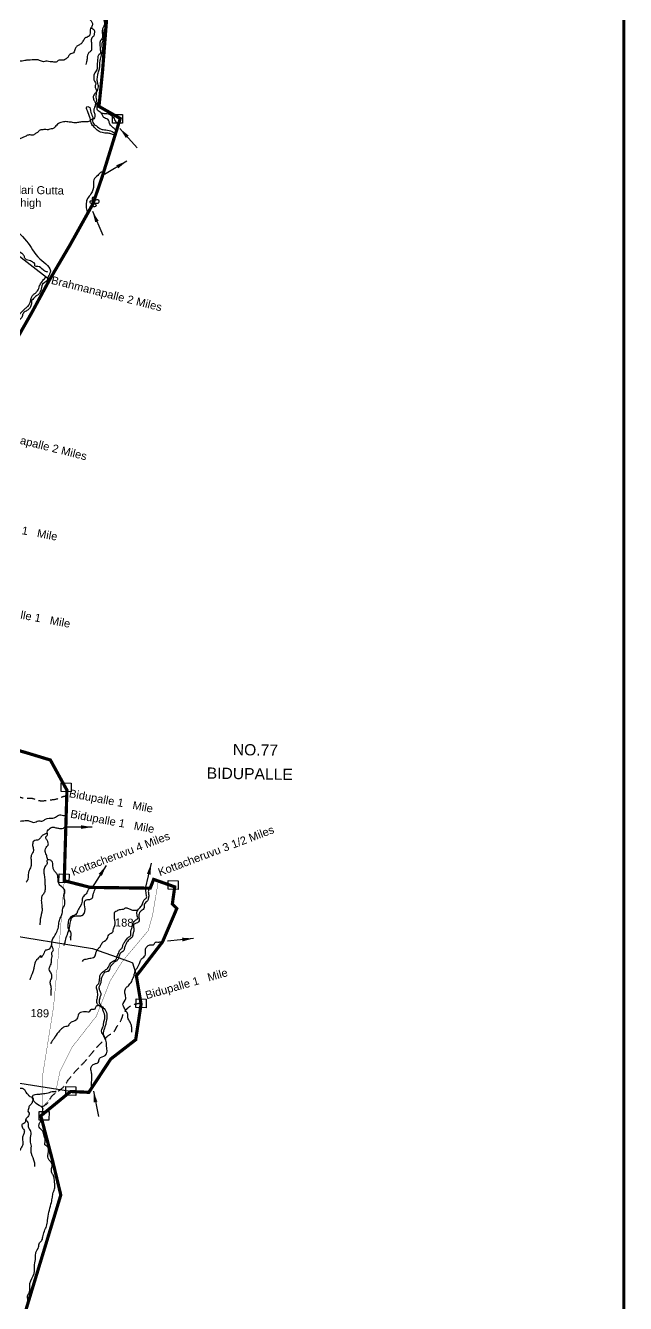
# Model space of a CAD drawing. Header units: feet. Extents: x 795890 to 801423, y 1560112 to 1569674.
# Drawn here: x 799414 to 801289, y 1562466 to 1566458 of the extents above; entities that cross this region are included whole.
import ezdxf
from ezdxf.enums import TextEntityAlignment as Align

# ---------------------------------------------------------------- set-up
doc = ezdxf.new("R2010")
doc.units = ezdxf.units.FT
doc.header["$LTSCALE"] = 15
doc.header["$MEASUREMENT"] = 0
doc.linetypes.add('HIDDEN2', pattern=[0.1875, 0.125, -0.0625])
for name, color, linetype in [('PLOT', 7, 'Continuous'), ('PLOT NO', 7, 'Continuous'), ('ROADS', 6, 'Continuous'), ('TANKS-STREAM', 4, 'Continuous'), ('TEXT', 1, 'Continuous'), ('VILLAGE STONES', 240, 'Continuous')]:
    doc.layers.add(name, color=color, linetype=linetype)
doc.layers.add('VILLAGE BOUNDRY', color=5, linetype='HIDDEN2', lineweight=100)
doc.styles.get("Standard").update_dxf_attribs({"font": 'arial.ttf'})
doc.dimstyles.get("Standard").update_dxf_attribs({"dimtxt": 0.18, "dimasz": 35, "dimexe": 0.18, "dimexo": 0.0625, "dimgap": 0.09, "dimtad": 0, "dimtih": 1, "dimtoh": 1, "dimdec": 4, "dimzin": 0, "dimdsep": 46, "dimtxsty": 'Standard', "dimcen": 0.09, "dimadec": 0, "dimazin": 0, "dimtfac": 1, "dimtdec": 4, "dimtofl": 0, "dimtmove": 0, "dimatfit": 3, "dimfxl": 0, "dimtolj": 1, "dimtzin": 0, "dimarcsym": 0})

msp = doc.modelspace()

# ---------------------------------------------------------------- linework, layer by layer
at = {"layer": 'PLOT'}
for points in [[(799489.4, 1565663.7), (799358.6, 1565764.4), (799374.8, 1565833.3), (799229.6, 1565866.5), (799174.3, 1565221.5), (799212, 1565175.9), (799239.6, 1565143.7)], [(799555.1, 1563127.8), (799151.7, 1563191.8), (799076.9, 1563670.2), (799327.4, 1563622.4), (799623.3, 1563574.7), (799738.9, 1563534.3), (799749, 1563529.6), (799760.7, 1563489)]]:
    msp.add_lwpolyline(points, dxfattribs=at)
at = {"layer": 'PLOT NO', "color": 5, "lineweight": -3, "const_width": 10}
msp.add_lwpolyline([(795894.9, 1569668.8), (801283.7, 1569668.8), (801283.7, 1560513.8), (795894.9, 1560513.8)], close=True, dxfattribs=at)
at = {"layer": 'ROADS', "linetype": 'HIDDEN2', "ltscale": 13, "const_width": 1}
for points in [[(799466.3, 1563055.1), (799465.9, 1563166.4), (799501.8, 1563391), (799519, 1563576.3), (799535.4, 1563786.3)], [(799829.3, 1563785.3), (799811.4, 1563679.1), (799797.8, 1563630.4), (799717.2, 1563534.7), (799678.8, 1563473.4), (799635.7, 1563363.2), (799559.5, 1563265.8), (799521.9, 1563190.7), (799507.9, 1563123.1), (799466.4, 1563078.6)]]:
    msp.add_lwpolyline(points, dxfattribs=at)
at = {"layer": 'ROADS', "linetype": 'HIDDEN2', "ltscale": 13}
for points in [[(798858, 1564152.1), (798871.3, 1564147.1), (798885.3, 1564141.9), (798901.5, 1564139.4), (798928.9, 1564138.5), (798945.2, 1564140.1), (798978.5, 1564140.5), (798989.8, 1564143), (799005.6, 1564133.8), (799016.6, 1564129), (799049.3, 1564116.9), (799097, 1564098.4), (799169.5, 1564077.2), (799181.6, 1564073.4), (799210.5, 1564068.4), (799245.5, 1564071.4), (799293, 1564064), (799336.7, 1564069.9), (799353, 1564069.6), (799373.1, 1564060.2), (799410.9, 1564044.4), (799431.1, 1564044.5), (799459.4, 1564036.5), (799488.3, 1564038.5), (799520.4, 1564044.6), (799530.6, 1564049), (799542.3, 1564051.3)], [(799464.7, 1563078.9), (799483.7, 1563092.7), (799495.7, 1563112), (799510.7, 1563125), (799528.1, 1563137.2), (799544.1, 1563158), (799572.8, 1563193.4), (799597.4, 1563218.8), (799615.7, 1563240.3), (799630.9, 1563258.8), (799643.6, 1563272.6), (799658.7, 1563288), (799670.6, 1563300.3), (799693.7, 1563318.3), (799699.3, 1563329.1), (799712.9, 1563350.7), (799721.1, 1563372.4), (799732.3, 1563387.1), (799744.1, 1563396.2), (799766.1, 1563402.9), (799774.7, 1563404.3)]]:
    msp.add_spline(points, degree=3, dxfattribs=at)
at = {"layer": 'TANKS-STREAM'}
for points in [[(798965.4, 1567725.9), (798965.6, 1567707.7), (798964.4, 1567686.7), (798967.6, 1567653.4), (798968.2, 1567631.8), (798964.1, 1567623.1), (798966.9, 1567618.2), (798969.5, 1567606.5), (798972.3, 1567592.7), (798975.6, 1567583.3), (798974.4, 1567567.6), (798977.7, 1567558.4), (798979.3, 1567548.4), (798979.8, 1567532.9), (798980.5, 1567522.8), (798981.8, 1567499), (798985.7, 1567490.5), (798990.1, 1567469.1), (798992.2, 1567460.6), (798995.4, 1567449.4), (798997.8, 1567437.2), (799000.5, 1567420.9), (799001.5, 1567401.6), (799004.7, 1567392), (799006.6, 1567379.6), (799008.7, 1567370.1), (799009.8, 1567362.2), (799012.1, 1567351), (799009.3, 1567342.2), (799007.6, 1567331.5), (799004.7, 1567325.6), (799001.9, 1567317.6), (798996.8, 1567301), (798993.5, 1567289.6), (798989.9, 1567275.4), (798985.2, 1567257), (798984.5, 1567235.7), (798979.6, 1567213.9), (798982.1, 1567188.7), (798985, 1567161.5), (798983.8, 1567151.2), (798987.9, 1567108.4), (798987.5, 1567083.5), (798987.5, 1567069.1), (798988.8, 1567052.8), (798995.2, 1567031), (798995.7, 1567019.3), (798997.7, 1567004.6), (798999.1, 1567003), (799000.3, 1566998.9), (798995.1, 1566981.4), (798996.9, 1566970.1), (798998.1, 1566959.3), (799001.3, 1566945.7), (799007.2, 1566935.2), (799020.6, 1566897.8), (799045.7, 1566869.6), (799057.1, 1566846.4), (799078.1, 1566818.9), (799104.2, 1566792.9), (799121.1, 1566765.7), (799140.1, 1566747.2), (799164.7, 1566723.5), (799189, 1566689.2), (799210.8, 1566653.3), (799226.5, 1566619.1), (799238.3, 1566591.1), (799237.5, 1566580), (799242.8, 1566551.7), (799235.6, 1566527.4), (799227.4, 1566513.9), (799226.8, 1566480.4), (799228.6, 1566448.9), (799229.3, 1566420.2), (799233.6, 1566391.2), (799237.3, 1566354), (799237.7, 1566287.8), (799242.4, 1566252.7), (799246.2, 1566222.5), (799258.8, 1566194), (799270.2, 1566175.4), (799289.5, 1566061.2), (799291.9, 1566035.2), (799299.5, 1566003.9), (799313.9, 1565962), (799330.2, 1565926.1), (799348.6, 1565884.4), (799360.6, 1565869.5), (799368.9, 1565844.6), (799417.8, 1565784.9), (799459.4, 1565728.8), (799491.4, 1565686.2), (799487.8, 1565678.5), (799485.2, 1565672.9), (799482.6, 1565666.3), (799480.3, 1565659.8), (799471.1, 1565653.7), (799462.8, 1565634.5), (799460.6, 1565627.1), (799456, 1565618.7), (799448.2, 1565613.2), (799439.6, 1565605.1), (799434.5, 1565600), (799433.3, 1565592.6), (799429.9, 1565579), (799424.5, 1565572.1), (799416.1, 1565566.2), (799409.9, 1565562.5), (799404.6, 1565552.2), (799402.7, 1565546.4), (799398, 1565541.2), (799392.7, 1565535.5), (799384, 1565528.2), (799376.6, 1565520.2), (799371.9, 1565514.4), (799366.9, 1565509.3), (799358.8, 1565503.8), (799350.3, 1565502.2), (799345.4, 1565497.3), (799339.4, 1565491.7), (799336.6, 1565489.2), (799332.5, 1565487.4), (799326.9, 1565482.8), (799316.5, 1565479.6), (799303.7, 1565479), (799296.5, 1565476.3), (799288.6, 1565469.6), (799279.4, 1565465.2), (799269, 1565463.2), (799264.4, 1565458.7), (799255.6, 1565450.3), (799252.2, 1565444.1), (799249.1, 1565437.5), (799244, 1565433.4), (799238.4, 1565428.4), (799232.5, 1565420.4), (799227.4, 1565408.5), (799224, 1565399.9), (799219.2, 1565395.9), (799213.6, 1565392.3), (799206.7, 1565386.3), (799202.6, 1565377.4), (799199.1, 1565370.3), (799194.4, 1565363), (799187.8, 1565356), (799182.4, 1565347.8), (799177.5, 1565343.1), (799179.1, 1565330.6), (799175.6, 1565324), (799173.7, 1565317.2), (799176.2, 1565305.4), (799171.4, 1565299.4), (799168.2, 1565288.8), (799170.1, 1565278.7), (799171.9, 1565271.4), (799167.9, 1565257.3), (799167.3, 1565254.8), (799166.9, 1565248.6), (799168.1, 1565234.6), (799167.5, 1565226.6), (799168.5, 1565217.7), (799174.9, 1565213.1), (799184.5, 1565195.7), (799191.1, 1565192), (799193.9, 1565187.6), (799197.4, 1565179.1), (799199.9, 1565171.6), (799211.9, 1565157.7), (799218.5, 1565150.4), (799222.8, 1565141.3), (799226.1, 1565136), (799231.2, 1565136), (799239.5, 1565129.4)], [(799643.8, 1566583.6), (799649.4, 1566577.4), (799654.8, 1566571), (799654.3, 1566564.1), (799655.3, 1566553.5), (799656.2, 1566547), (799659.9, 1566542.2), (799660.4, 1566528.4), (799660.3, 1566517.8), (799654.5, 1566503.6), (799654.8, 1566499.3), (799653.2, 1566486.1), (799656.6, 1566480.8), (799659.7, 1566473), (799661.4, 1566463), (799659, 1566456.3), (799655.3, 1566447.4), (799654.3, 1566435.4), (799652.7, 1566416.1), (799648.4, 1566411.2), (799646.7, 1566398.8), (799648, 1566381.9), (799647.3, 1566370), (799642.5, 1566365.4), (799640.1, 1566357), (799638.5, 1566334), (799636.8, 1566320), (799628.9, 1566306.5), (799627.9, 1566293.2), (799629.5, 1566284.2), (799633.8, 1566277.5), (799631.9, 1566268.2), (799635.7, 1566253.3), (799631.1, 1566245.4), (799626.2, 1566236.3), (799628.3, 1566224.9), (799632.6, 1566215.7), (799630.4, 1566203.3), (799627.3, 1566194.4), (799629.8, 1566183.9), (799631.1, 1566173.5), (799627.3, 1566166.9), (799618.6, 1566163.8), (799612.5, 1566158), (799604.1, 1566157.1), (799589.6, 1566156.8), (799576.5, 1566155), (799569.8, 1566153.7), (799561.1, 1566155.4), (799554.3, 1566156.2), (799546.8, 1566157.3), (799532.6, 1566157.4), (799525.2, 1566155.6), (799517.8, 1566151.7), (799511.8, 1566147.3), (799506.5, 1566141.6), (799498.7, 1566135.9), (799494, 1566135.8), (799487.7, 1566132.9), (799475.2, 1566133.4), (799468.6, 1566132.6), (799457.3, 1566130.1), (799454.3, 1566126.2), (799445.2, 1566120.4), (799438.1, 1566115.4), (799425.8, 1566116.5), (799415.9, 1566112.9), (799405.9, 1566108.3), (799396.6, 1566104.2), (799379.6, 1566100.1), (799374.4, 1566097.1), (799361.5, 1566087.8), (799353.1, 1566085.7), (799342.8, 1566084), (799334.4, 1566080.4), (799326.8, 1566076.7), (799320.6, 1566073.9), (799306.3, 1566071.7), (799290.8, 1566062.1), (799278.7, 1566055.6), (799273.5, 1566047.9), (799269.6, 1566041.3), (799258.7, 1566031.2), (799254, 1566016.2), (799250, 1566011.4), (799247.7, 1566004.7), (799241.7, 1565995.5), (799235.7, 1565991.1), (799223.6, 1565977.2), (799215, 1565970.2), (799207.1, 1565967.1), (799197.3, 1565963), (799188.4, 1565963.3), (799178.7, 1565953.9), (799168.3, 1565944.7), (799165.5, 1565942.3), (799156.2, 1565933.5), (799148.2, 1565927.2), (799140.5, 1565921.6), (799133.5, 1565918.1), (799121.3, 1565912.2), (799110.8, 1565910.5), (799104.2, 1565905.6), (799098.3, 1565901.1), (799089.5, 1565894.9), (799082.9, 1565889.6), (799069.2, 1565886.7), (799061.4, 1565886), (799049.6, 1565882.3), (799041, 1565877.2), (799035.4, 1565875), (799028.7, 1565874.6), (799024.2, 1565872), (799020.8, 1565865.1), (799021, 1565863.7), (799013.9, 1565854.4), (799007.8, 1565846), (798989, 1565840.2), (798982, 1565830.9), (798976.3, 1565826.5), (798971, 1565824), (798957.3, 1565820.8), (798946, 1565817.6), (798927, 1565813.3), (798922.3, 1565816.4), (798918.9, 1565818.4), (798912.8, 1565819.5), (798907, 1565823.8), (798903.3, 1565829.3), (798898.2, 1565835.1), (798890.4, 1565848.1), (798888.8, 1565860.9), (798884.1, 1565869), (798883.1, 1565870.8), (798873.6, 1565882.3), (798872, 1565887.2), (798863.9, 1565892.5), (798850.7, 1565900), (798846.5, 1565907.2), (798839.3, 1565911.4), (798830.7, 1565913.9), (798817.3, 1565916.9), (798810, 1565921.3), (798802.6, 1565925.5), (798787.5, 1565924.7), (798773, 1565929.6), (798766.6, 1565932.5)], [(799603, 1566586.1), (799606.3, 1566576.5), (799610.9, 1566567.2), (799615.4, 1566563.7), (799621.3, 1566556.4), (799620.4, 1566544.1), (799619.5, 1566534.2), (799615.2, 1566520), (799611.9, 1566510.7), (799605.7, 1566500.6), (799608.8, 1566485.1), (799616.5, 1566475.9), (799623.5, 1566460.8), (799621.4, 1566455.6), (799621.7, 1566449.9), (799628.3, 1566445.3), (799630, 1566438), (799629, 1566433.2), (799628.2, 1566426.4), (799623.8, 1566421.7), (799619.3, 1566411.1), (799620.3, 1566405.4), (799620.4, 1566395.2), (799619.2, 1566379.2), (799612.3, 1566373.5), (799606.8, 1566357), (799605.2, 1566344.9), (799603.2, 1566336.1)], [(799651.9, 1566184.1), (799647.7, 1566188), (799640.9, 1566192), (799638, 1566202), (799638.2, 1566216.4), (799635.6, 1566234.7), (799637.6, 1566250.8), (799642.1, 1566266.4), (799641.8, 1566273.4), (799639.5, 1566280.4), (799638.6, 1566292), (799640.6, 1566306.6), (799644.3, 1566319.5), (799646.6, 1566332), (799647.2, 1566346.7), (799648.7, 1566353.3), (799652.9, 1566370.3), (799655.5, 1566384.5), (799653.7, 1566401), (799656.7, 1566411.1), (799657.9, 1566421.9), (799656.9, 1566428.2), (799659.6, 1566439.7), (799662.9, 1566449.7), (799664.2, 1566464.4), (799663, 1566475.6), (799661.1, 1566491.3), (799665, 1566512.6), (799668.6, 1566520.9), (799669.9, 1566535.2), (799665.6, 1566550.6), (799661.2, 1566558.1), (799662, 1566565), (799660.3, 1566568.9), (799657.6, 1566575.6), (799654.2, 1566582.6), (799652.2, 1566588.9)], [(799620.7, 1566452.1), (799617.4, 1566448.9), (799616, 1566439.7), (799611.4, 1566424.3), (799609.4, 1566423.9), (799606, 1566421.1), (799600.6, 1566419.6), (799597.2, 1566414.8), (799593.8, 1566409.6), (799591.7, 1566405.7), (799582.7, 1566398), (799574.9, 1566393.4), (799569.4, 1566385.6), (799564.7, 1566373.1), (799553.1, 1566367.8), (799547.6, 1566360.3), (799541.6, 1566354.5), (799530.8, 1566349.9), (799516.7, 1566349), (799512.1, 1566344.7), (799502.7, 1566344), (799490.9, 1566345.2), (799482.1, 1566346.6), (799467, 1566345.4), (799454.4, 1566350.6), (799446.5, 1566351.2), (799423.1, 1566349.9), (799412.5, 1566348.8), (799403.6, 1566346.9), (799380.9, 1566352)], [(799694.7, 1566115.1), (799683.8, 1566118.8), (799672.5, 1566121.5), (799658.3, 1566122.7), (799640.9, 1566129), (799631.8, 1566137.7), (799621.9, 1566149.4), (799616, 1566169), (799607.7, 1566192), (799606.4, 1566204.1), (799611.3, 1566204.5), (799618.8, 1566186.8), (799624.3, 1566169.6), (799624.5, 1566155.6), (799636, 1566144.3), (799650.3, 1566134.7), (799664.9, 1566132.1), (799685.1, 1566126.9), (799696.5, 1566119)], [(799699, 1566129.8), (799693, 1566134.8), (799684.4, 1566142.3), (799676.7, 1566153), (799673.8, 1566163), (799661, 1566169.6), (799657.2, 1566173), (799653.8, 1566179.8), (799650.5, 1566183.6), (799655.6, 1566183.9), (799668.3, 1566183.1), (799677.2, 1566181.4), (799683.2, 1566176.8), (799688.9, 1566170.5), (799696.7, 1566157.4), (799705.1, 1566147.7)], [(799658.8, 1566001.4), (799648.7, 1565998.6), (799639.8, 1565990), (799627.4, 1565976.1), (799627.1, 1565959.6), (799618.9, 1565932), (799608.4, 1565918.1), (799605.4, 1565911.3), (799604.3, 1565902.6), (799604.9, 1565884.1), (799609.1, 1565869.9)], [(799484.6, 1565687.6), (799475, 1565691.1), (799469.1, 1565695), (799452.9, 1565705.3), (799443.6, 1565707.7), (799443.5, 1565713.7), (799438.4, 1565718.2), (799433.3, 1565721.4), (799417.3, 1565726.6), (799414, 1565729.1), (799409.7, 1565738.5), (799402.5, 1565746.2), (799384.3, 1565758.7), (799369.6, 1565774.1), (799366.8, 1565779.9), (799350.8, 1565786), (799341.5, 1565792.2), (799335.9, 1565801.2), (799328.1, 1565805.1), (799319.5, 1565808.8), (799306.4, 1565815), (799302.9, 1565821.8), (799289.4, 1565828.2), (799271.6, 1565834.3), (799255.5, 1565845.5), (799246.9, 1565852.8), (799236.7, 1565857), (799228.3, 1565859.3)], [(798755.3, 1565221.1), (798766, 1565220.5), (798774.8, 1565222.2), (798783.1, 1565224.5), (798792.8, 1565229.2), (798798.5, 1565231.8), (798803.6, 1565233.1), (798813.3, 1565231.9), (798820.4, 1565228.6), (798827.3, 1565231.1), (798836.7, 1565234.6), (798841.6, 1565236.3), (798855.9, 1565238.9), (798866.8, 1565233.3), (798877.8, 1565231.7), (798886.7, 1565231), (798894.7, 1565233.6), (798904.1, 1565233.5), (798911.4, 1565237), (798925.8, 1565246.7), (798928.3, 1565252.1), (798939.3, 1565252.6), (798957.5, 1565253.6), (798969.5, 1565261.5), (798972.8, 1565266.8), (798984, 1565268), (799003.5, 1565267.8), (799018.6, 1565268.4), (799025.7, 1565269), (799032.7, 1565273.4), (799040.4, 1565277.6), (799049.8, 1565281.6), (799053.1, 1565281.9), (799062.6, 1565283.3), (799072.4, 1565290), (799079.3, 1565295.7), (799094.3, 1565296.2), (799102.7, 1565297.1), (799108.7, 1565300.1), (799112.8, 1565304.4), (799116.8, 1565306.2), (799122.9, 1565305.9), (799131.7, 1565307.9), (799136.2, 1565310.9), (799141, 1565315.8), (799144.6, 1565321.3), (799152.6, 1565326.9), (799158, 1565330.1), (799165.2, 1565338.9), (799167.4, 1565345.3), (799172.2, 1565353.7), (799178.3, 1565361.6), (799185.3, 1565366.2), (799193.3, 1565376.9), (799198, 1565391.5), (799208.9, 1565398.3), (799219.1, 1565409.5), (799222.9, 1565418.9), (799228.6, 1565429.2), (799237.7, 1565439.4), (799242.1, 1565442.2), (799245.6, 1565451), (799250.2, 1565459.2), (799253, 1565465), (799261.9, 1565470.1), (799271.8, 1565472.6), (799286.6, 1565479.5), (799303.2, 1565487.7), (799314.5, 1565486.4), (799326.6, 1565490.3), (799337.5, 1565500.4), (799340.2, 1565504.1), (799347.4, 1565507.2), (799355.1, 1565509.2), (799365.3, 1565516.7), (799377.2, 1565531.9), (799388.7, 1565542.7), (799394, 1565550.8), (799398.1, 1565558.4), (799414.5, 1565574.8), (799422.7, 1565581.8), (799429.8, 1565596.4), (799436.5, 1565614.7), (799443.8, 1565620.9), (799450.2, 1565627.4), (799456.4, 1565636.9), (799458.5, 1565645.5), (799465.6, 1565656.8), (799468.9, 1565661.8), (799478, 1565671.8)], [(799371.5, 1563976.4), (799402.2, 1563972.9), (799416.5, 1563974.6), (799428, 1563972.7), (799439.4, 1563968.6), (799455.3, 1563973.3), (799468.5, 1563972.9), (799476.7, 1563979), (799499.9, 1563981.9), (799507.9, 1563984.6), (799521.5, 1563991.9), (799536.8, 1563989.7), (799541.6, 1563990.8)], [(799482.3, 1563934.7), (799476.6, 1563932.5), (799468.1, 1563928.5), (799462.6, 1563922.3), (799455.3, 1563914.5), (799440.1, 1563910.4), (799437.7, 1563906.2), (799437, 1563893.1), (799439.4, 1563880.9), (799432.3, 1563865.1), (799431.7, 1563852.7), (799431.7, 1563833.5), (799426.9, 1563820.7), (799423.3, 1563810), (799422.1, 1563791.7), (799416.9, 1563782)], [(799484.6, 1563852.1), (799482.5, 1563857.8), (799478.3, 1563870.5), (799475.8, 1563878), (799481.1, 1563893.4), (799484.9, 1563897.5), (799484.6, 1563906.7), (799480.3, 1563915.1), (799478.3, 1563923.8), (799481.8, 1563927.4), (799482, 1563938.4), (799491.8, 1563950.2), (799498, 1563953.6), (799509.2, 1563951.9), (799520.5, 1563949.7), (799529.2, 1563949.4), (799536.3, 1563953.2), (799541, 1563957.1)], [(799496.6, 1563584.7), (799496.3, 1563593.9), (799506.7, 1563616.9), (799514.6, 1563633.1), (799517.1, 1563641.1), (799518, 1563649.5), (799519.4, 1563659), (799524.4, 1563672.5), (799529, 1563684), (799530.9, 1563699), (799536.2, 1563708.9), (799536.9, 1563724.1), (799535.4, 1563730.5), (799535.6, 1563741.3), (799536.7, 1563756.2), (799530.5, 1563764.6), (799519.1, 1563775.8), (799515.9, 1563793), (799514.1, 1563804), (799508.3, 1563812.7), (799502.5, 1563820.5), (799500, 1563835.6), (799498.4, 1563844.6), (799492.5, 1563850.4), (799484.4, 1563852), (799481.6, 1563850.3), (799482, 1563841.4), (799474.9, 1563830.1), (799471.4, 1563817), (799472.9, 1563803.2), (799474.9, 1563787), (799475.2, 1563774.8), (799475.5, 1563762.1), (799473.5, 1563749.8), (799466.9, 1563739.8), (799463.8, 1563728.7), (799465, 1563711.3), (799465.9, 1563695), (799460.5, 1563666.7), (799459.5, 1563648.4)], [(799535.5, 1563583.9), (799540.3, 1563604), (799552.9, 1563645.1), (799562.6, 1563673.8), (799584.5, 1563676.6), (799593.8, 1563679), (799599.7, 1563705.5), (799599.1, 1563720.5), (799603.7, 1563726.9), (799612.6, 1563727.3), (799621.7, 1563730.7), (799625.7, 1563742.2), (799631.8, 1563760.4), (799633.5, 1563767.4)], [(799614.6, 1563765.1), (799610.6, 1563757.5), (799605.9, 1563748.9), (799601, 1563742.3), (799595.2, 1563737.2), (799592.5, 1563732.2), (799590.4, 1563718.7), (799581.7, 1563700.3), (799577.8, 1563693.6), (799574.1, 1563683.6), (799568.8, 1563678.2), (799562.7, 1563676.4), (799556.3, 1563673), (799551.7, 1563667.6), (799548.4, 1563662.2), (799547.3, 1563653), (799546.7, 1563639.2), (799551.1, 1563631.7), (799556, 1563617.2), (799554.9, 1563608.3), (799555.2, 1563612.6), (799555.1, 1563600.8)], [(799620, 1563136.6), (799620.2, 1563147.2), (799621.3, 1563181.5), (799618.9, 1563195.8), (799620.1, 1563205.8), (799628.5, 1563213.4), (799633, 1563214.9), (799641.5, 1563218.7), (799645.7, 1563231.1), (799663.6, 1563240.3), (799667.8, 1563271), (799665.7, 1563288.3), (799659.3, 1563300.5), (799654.4, 1563308), (799651.6, 1563317.6), (799656.9, 1563331.5), (799658.6, 1563342.5), (799661.8, 1563355.1), (799661.7, 1563365.5), (799659.2, 1563374.5), (799656.9, 1563380.3), (799653.6, 1563388.9), (799641, 1563398.1), (799637, 1563409), (799638.9, 1563419.4), (799639.6, 1563437.6), (799636.1, 1563451.1), (799636.9, 1563458.8), (799643.3, 1563465), (799645.1, 1563474.3), (799646.4, 1563485), (799648.2, 1563493.4), (799655.6, 1563500.8), (799662.7, 1563506.7), (799672.5, 1563514.8), (799676.6, 1563523.6), (799686.1, 1563534), (799698.2, 1563542), (799700.9, 1563550.6), (799705.5, 1563561.3), (799708, 1563568.8), (799715.1, 1563574.7), (799718.8, 1563584.9), (799723.1, 1563593.7), (799731.2, 1563604.2), (799735.8, 1563609.5), (799743.4, 1563615.4), (799743.3, 1563623.6), (799747.3, 1563640.8), (799749.8, 1563652.1), (799759.1, 1563663.6), (799764.3, 1563667.5), (799762.7, 1563679.7), (799764.8, 1563694.6), (799775.1, 1563705.3), (799780.9, 1563717.6), (799785.2, 1563726.6), (799792.1, 1563732.8), (799792.7, 1563739.3), (799793.1, 1563763.5), (799798.8, 1563759.2), (799798.1, 1563755), (799799.1, 1563744.7), (799798.4, 1563732.3), (799795.2, 1563723.5), (799786.2, 1563714.1), (799783.8, 1563699.4), (799773.2, 1563690.2), (799769.1, 1563683.1), (799768.8, 1563670.1), (799769.2, 1563660.7), (799763.9, 1563655.2), (799756.2, 1563652.1), (799752.1, 1563649.1), (799752.6, 1563637.6), (799751.8, 1563626), (799749.3, 1563616.4), (799747.1, 1563609.6), (799737.6, 1563601.9), (799732.9, 1563596.7), (799727.5, 1563587.1), (799723.9, 1563577.5), (799721.1, 1563568.4), (799718.6, 1563565.3), (799712.1, 1563561.1), (799708.1, 1563555.2), (799704.4, 1563543), (799699.2, 1563536), (799691.8, 1563531.4), (799684.8, 1563524.1), (799678.8, 1563517), (799676.3, 1563509), (799672.3, 1563503.1), (799667.3, 1563501.9), (799660.5, 1563498.1), (799655.8, 1563491.1), (799651.8, 1563483.4), (799650.3, 1563475.3), (799648.8, 1563465), (799644.3, 1563455.9), (799644.6, 1563446.4), (799649.9, 1563431.4), (799647, 1563422), (799645.7, 1563415.9), (799644.1, 1563409.5), (799649, 1563397.5), (799659.9, 1563386.9), (799668.4, 1563369.9), (799668.5, 1563361.2), (799665.7, 1563341.2), (799662.5, 1563329.9), (799660.1, 1563322.4), (799657.1, 1563312), (799663.5, 1563293.3)], [(799592.7, 1563534.3), (799595.9, 1563539.2), (799603.5, 1563541.6), (799611.6, 1563543.5), (799618.8, 1563544.3), (799631.9, 1563551.3), (799634.4, 1563561.3), (799642.1, 1563574.4), (799648.6, 1563582.1), (799653.9, 1563591.8), (799668.6, 1563603.7), (799674.6, 1563617), (799681.6, 1563622.4), (799687.7, 1563627.8), (799689.3, 1563636.4), (799693.8, 1563646.4), (799692.2, 1563668.1), (799692.2, 1563679.1), (799693.2, 1563688.7), (799700.4, 1563692.7), (799711, 1563696.6), (799720.3, 1563697.9), (799729, 1563701.7), (799737.9, 1563698.8), (799752.6, 1563694.1), (799762.2, 1563694.4), (799765.4, 1563695)], [(799494.7, 1563428), (799494.8, 1563441.4), (799494.5, 1563456.1), (799491.6, 1563467.2), (799493.5, 1563476.6), (799496.4, 1563482.6), (799495.5, 1563494.8), (799489.6, 1563505.8), (799488.9, 1563514.9), (799494.1, 1563525.3), (799495.3, 1563538), (799497.2, 1563552.8), (799496.9, 1563562.1), (799501.4, 1563570.4), (799498.6, 1563577.4), (799495.7, 1563585.9), (799488.7, 1563572.9), (799477.2, 1563568.9), (799470.7, 1563557.3), (799462.7, 1563547.5), (799463.1, 1563550.9), (799451.3, 1563541.3), (799444.5, 1563532.3), (799440.7, 1563514.6), (799438.4, 1563504.5), (799434.1, 1563493), (799427.4, 1563477)], [(799746.3, 1563312.7), (799746.5, 1563324.6), (799744.1, 1563337.3), (799737, 1563351.3), (799734, 1563357.9), (799733.5, 1563371.3), (799729, 1563377.9), (799721.9, 1563391.1), (799718.9, 1563398.1), (799727.3, 1563418.7), (799725.6, 1563431.9), (799725.5, 1563445.8), (799730.6, 1563454.5), (799736.4, 1563458.3), (799740, 1563464), (799741.6, 1563465.1), (799749.1, 1563479.2), (799751.1, 1563482.6), (799753.5, 1563490.6), (799756.4, 1563501.4), (799765.1, 1563517.5), (799769.1, 1563525.1), (799773.5, 1563536.6), (799778.6, 1563543.4), (799788.4, 1563552.8), (799789.4, 1563572.3), (799791.5, 1563577.6), (799795.8, 1563582), (799800.5, 1563585.2), (799806.1, 1563586.2), (799814.1, 1563586.3), (799820.4, 1563593.9), (799830.6, 1563594.8), (799837.8, 1563596.4), (799842.9, 1563596.2)], [(799641.7, 1563396.5), (799633.8, 1563392.5), (799630.8, 1563385), (799622.8, 1563383.7), (799616.9, 1563383), (799613.5, 1563376.5), (799608.8, 1563376), (799595.5, 1563376.2), (799586.3, 1563374.9), (799579, 1563366.7), (799573.2, 1563351.3), (799552.6, 1563340.4), (799546.1, 1563331.8), (799540.5, 1563330.6), (799532.7, 1563328.3), (799526.5, 1563323.5), (799520.9, 1563317.7), (799507.1, 1563299.4), (799500.8, 1563290.3), (799495.3, 1563281.6), (799492.6, 1563276.8)], [(799274.7, 1562622.8), (799260.8, 1562648.7), (799258.6, 1562653.9), (799251, 1562663.4), (799245.2, 1562674.8), (799244.1, 1562687.5), (799246.2, 1562696.9), (799253.3, 1562705.2), (799259.2, 1562718.9), (799263.1, 1562726.2), (799270.9, 1562733.1), (799275.3, 1562738.4), (799280.2, 1562746.3), (799287.4, 1562760.3), (799289.7, 1562769.6), (799297.9, 1562775.2), (799304.2, 1562780.4), (799308.5, 1562786.4), (799315.6, 1562792.4), (799322.4, 1562796.2), (799329.2, 1562807.5), (799334.5, 1562817), (799338.5, 1562834.1), (799338.3, 1562844.4), (799346.5, 1562858.1), (799351.4, 1562870.7), (799353.5, 1562884.8), (799353.8, 1562901.4), (799352.4, 1562922.8), (799355.3, 1562928.7), (799361.5, 1562941.4), (799365.7, 1562950.1), (799367.3, 1562964.7), (799372.4, 1562972.8), (799377, 1562982.6), (799378.7, 1562992.2), (799378.4, 1563010.3), (799379, 1563017.1), (799375, 1563019.2), (799371.9, 1563026.4), (799376.1, 1563052.8), (799374.1, 1563061.1), (799374.1, 1563073.4), (799376.7, 1563084), (799380.2, 1563093.9), (799381.5, 1563125.8), (799383.9, 1563137.3), (799379.2, 1563151.4), (799384.3, 1563149.7), (799390.4, 1563144.2), (799393.2, 1563139.4), (799404.1, 1563138.2), (799410.9, 1563133.7), (799415.5, 1563125.7), (799420.3, 1563120.4), (799428.3, 1563112.4), (799435.9, 1563110), (799437.2, 1563108.1), (799436.4, 1563097.1), (799432.1, 1563088.6), (799424.8, 1563080.1), (799424.2, 1563074.1), (799422, 1563066.6), (799425.5, 1563059.7), (799421.7, 1563048.8), (799416.8, 1563043.9), (799414.8, 1563039), (799412, 1563029.9), (799402.8, 1563023.3), (799404.4, 1563017.4), (799406.1, 1563012.4), (799410.3, 1563007.4), (799410.5, 1563001.4), (799409.1, 1562995.6), (799405, 1562985.1), (799405.9, 1562971.9), (799406.1, 1562967.8), (799403.8, 1562956.8), (799395.6, 1562943.4), (799392, 1562933.4), (799389.3, 1562925.2)], [(799424.2, 1562468.4), (799421.3, 1562479.6), (799420.6, 1562489.3), (799426.2, 1562498.9), (799428.1, 1562527.7), (799441.5, 1562559.4), (799442.8, 1562586.3), (799445.9, 1562609.2), (799447.1, 1562625.1), (799455.1, 1562641.4), (799458.1, 1562655), (799465.6, 1562663.8), (799469, 1562677.4), (799475.2, 1562695.5), (799481.4, 1562711), (799484, 1562731.4), (799495.2, 1562781.5), (799498.4, 1562797.4), (799501.1, 1562812.2), (799505.9, 1562827.1), (799504.7, 1562850.9), (799502.1, 1562864.6), (799496.2, 1562873.9), (799495.4, 1562884.7), (799497.5, 1562896.4), (799493.9, 1562907.2), (799486.7, 1562915.3), (799485.1, 1562932.9), (799481.1, 1562957), (799474.8, 1562961.6), (799475.9, 1562972.3), (799473, 1562987.9), (799467.5, 1563005), (799456.9, 1563016.6), (799456.7, 1563024.8), (799460.7, 1563032.7), (799465.2, 1563039.6), (799467, 1563065.3), (799469.2, 1563073.2), (799451.8, 1563087.5), (799439.2, 1563100.9), (799435.8, 1563111.3), (799438.7, 1563116), (799444.7, 1563118.7), (799455.1, 1563119.4), (799470.3, 1563121.1), (799489.6, 1563125), (799497.2, 1563127.6), (799510.4, 1563127.4)], [(799443.7, 1562893.7), (799442.5, 1562906.6), (799433.2, 1562933.9), (799431.8, 1562946.7), (799432.8, 1562956.6), (799429.5, 1562974.2), (799431.8, 1562994.2), (799430.9, 1563003.2), (799427.7, 1563008.6), (799424.4, 1563014.7), (799423.4, 1563027.1), (799420.4, 1563034.4), (799417.7, 1563038.3), (799416, 1563042.8)]]:
    msp.add_spline(points, degree=3, dxfattribs=at)
at = {"layer": 'VILLAGE BOUNDRY', "lineweight": -2, "ltscale": 10, "const_width": 10}
for points in [[(799675.1, 1566572.4), (799655.1, 1566316.5), (799643.9, 1566205.5), (799710.3, 1566167.7), (799653, 1565982.8), (799624.8, 1565900.6), (799554, 1565773.6), (799489.4, 1565663.7), (799433.9, 1565561.1), (799346, 1565406.7)], [(799354.9, 1564203.6), (799411.7, 1564187.8), (799492.1, 1564163.4), (799543.7, 1564069.3), (799535.4, 1563786.3), (799616.6, 1563765.5), (799804, 1563763), (799814.7, 1563790.5), (799880.5, 1563767.1), (799873.1, 1563713.4), (799887.1, 1563699.7), (799842.6, 1563595.5), (799760.7, 1563489), (799775.4, 1563401.1), (799758.6, 1563289.6), (799680.6, 1563229.2), (799612.2, 1563125.2), (799555.1, 1563127.8), (799462.2, 1563051.7), (799499.4, 1562909.7), (799524.6, 1562804.3), (799413, 1562437)]]:
    msp.add_lwpolyline(points, dxfattribs=at)
at = {"layer": 'VILLAGE STONES', "lineweight": -2}
for points in [[(799686.2, 1566180.3), (799717.5, 1566179.8), (799717, 1566152.8), (799685.8, 1566153.3)], [(799525.9, 1564091.7), (799557.1, 1564091.2), (799556.7, 1564064.2), (799525.5, 1564064.7)], [(799519.3, 1563807.4), (799550.6, 1563806.9), (799550.1, 1563779.9), (799518.9, 1563780.4)], [(799860.1, 1563786.5), (799891.3, 1563786), (799890.9, 1563759), (799859.6, 1563759.5)], [(799760, 1563416.8), (799791.2, 1563416.3), (799790.8, 1563389.3), (799759.5, 1563389.8)], [(799540.4, 1563143.3), (799571.6, 1563142.7), (799571.2, 1563115.7), (799540, 1563116.3)], [(799456.9, 1563065.7), (799488.1, 1563065.2), (799487.7, 1563038.2), (799456.5, 1563038.7)]]:
    msp.add_lwpolyline(points, close=True, dxfattribs=at)
msp.add_spline([(799622.1, 1565912.4), (799625.5, 1565921.6), (799632.1, 1565918.6), (799631.2, 1565911.4), (799639.9, 1565913.6), (799644.6, 1565909), (799638.8, 1565902.7), (799631.5, 1565902.7), (799635.9, 1565896.4), (799628.8, 1565892.4), (799623.2, 1565897.7), (799625.9, 1565902.9), (799616.6, 1565904.1), (799615, 1565908.5), (799622.1, 1565910.4), (799622.1, 1565912.4)], degree=3, dxfattribs=at)

# ---------------------------------------------------------------- texts
at = {"layer": 'PLOT NO', "color": 7, "lineweight": -2}
for s, p in [('Tsakaladari Gutta ', (799258.5, 1565934.6)), ('80 feet high', (799281.4, 1565894.5))]:
    msp.add_text(s, height=25, rotation=359.064, dxfattribs=at).set_placement(p)
at = {"layer": 'PLOT NO', "linetype": 'Continuous', "lineweight": -2}
for s, rotation, p in [('Brahmanapalle 2 Miles', 345.9241, (799492.5, 1565651.6)), ('Brahmanapalle 2 Miles', 345.9241, (799258.1, 1565186)), ('Bidupalle 1   Mile ', 349.4267, (799250.3, 1564897.5)), ('Bidupalle 1   Mile ', 349.4267, (799290.2, 1564625.3)), ('Bidupalle 1   Mile ', 349.4267, (799548.6, 1564047.8)), ('Bidupalle 1   Mile ', 349.4267, (799552.9, 1563983.6)), ('Kottacheruvu 4 Miles ', 20.7171, (799563.1, 1563801.1)), ('Kottacheruvu 3 1/2 Miles ', 20.7171, (799834.2, 1563800.2)), ('Bidupalle 1   Mile ', 15.966, (799792.7, 1563415.8))]:
    msp.add_text(s, height=25, rotation=rotation, dxfattribs=at).set_placement(p)
at = {"layer": 'PLOT NO', "lineweight": -2}
for s, p in [('188', (799722.7, 1563655.5)), ('189', (799458.9, 1563372.4))]:
    msp.add_text(s, height=25, rotation=359.064, dxfattribs=at).set_placement(p, align=Align.MIDDLE_CENTER)
at = {"layer": 'TEXT', "lineweight": -2}
for s, p in [('NO.77', (800061.7, 1564178.8)), ('BIDUPALLE', (799980.2, 1564105.3))]:
    msp.add_text(s, height=35, rotation=359.064, dxfattribs=at).set_placement(p)

# ---------------------------------------------------------------- leaders
at = {"layer": 'VILLAGE BOUNDRY', "linetype": 'Continuous', "lineweight": -2}
for points in [[(799708.9, 1566136.6), (799763.5, 1566076)], [(799731, 1566034.8), (799661.1, 1565992.9)], [(799623.6, 1565877.9), (799655.7, 1565803)], [(799622.3, 1563953.8), (799540.7, 1563954.1)], [(799666.8, 1563833.9), (799622.7, 1563765.3)], [(799807.3, 1563840.8), (799788.5, 1563761.5)], [(799939, 1563605.9), (799857.9, 1563597.9)], [(799626.6, 1563129.2), (799642, 1563049.2)]]:
    msp.add_leader(points, dimstyle='Standard', override={"dimgap": 0.09, "dimtad": 0}, dxfattribs=at)

doc.saveas('drawing.dxf')
